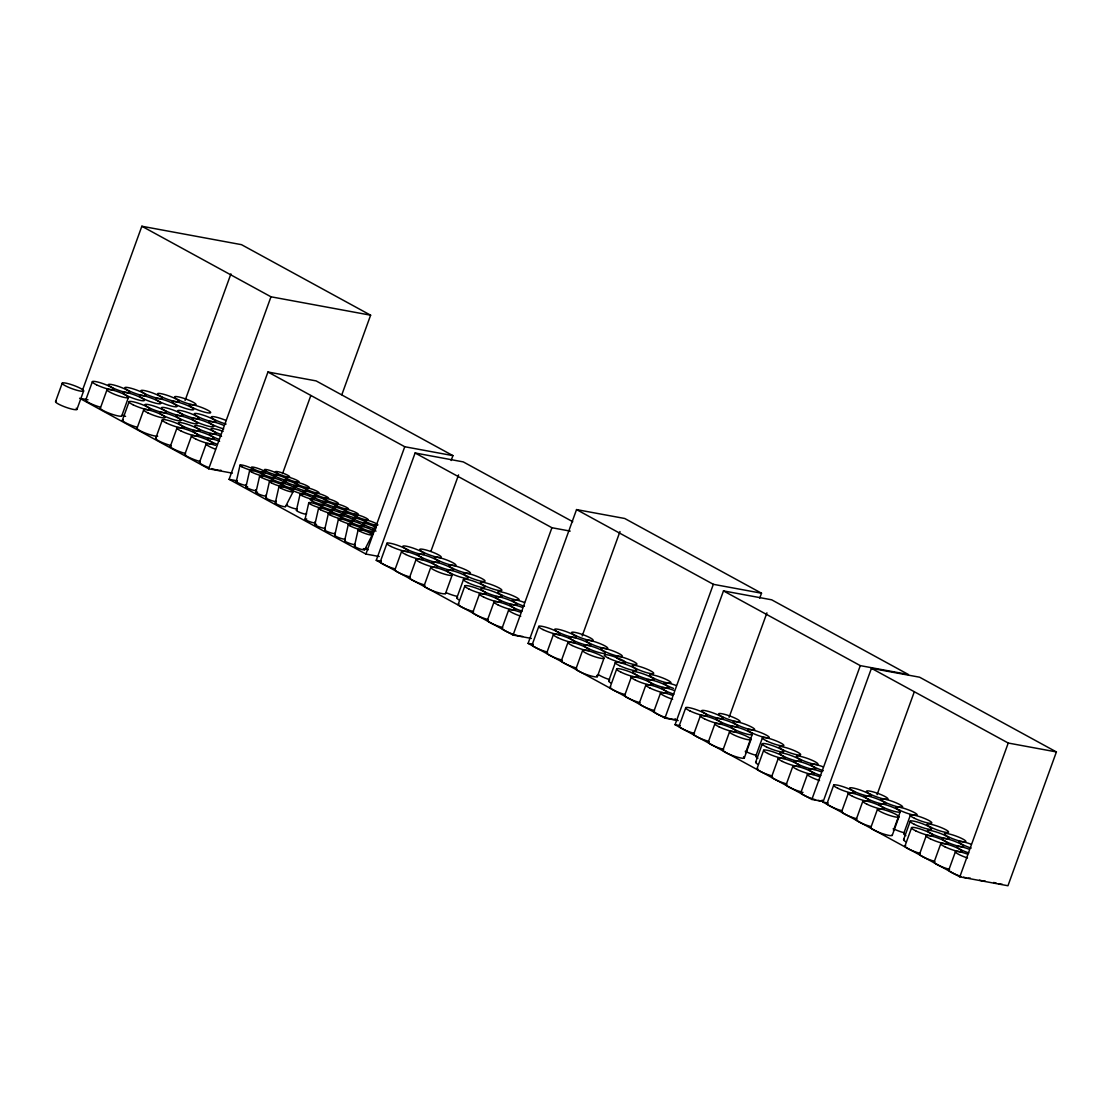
<?xml version="1.0" encoding="UTF-8"?>
<svg xmlns="http://www.w3.org/2000/svg" width="1112" height="1112" viewBox="0 0 1112 1112"><rect width="100%" height="100%" fill="white"/><g stroke="black" fill="none" stroke-linecap="round" stroke-linejoin="round"><path stroke-width="1.5" d="M236.314 481.51L240.011 465.191M245.974 486.778L249.658 470.459M255.968 492.241L259.666 475.922M265.796 497.606L269.479 481.301M275.289 502.902L278.973 486.597M296.417 510.338L300.115 494.02M305.091 519.082L308.788 502.763M314.904 524.433L318.602 508.128M324.676 529.771L328.374 513.466M334.768 535.289L338.465 518.97M344.637 540.668L348.32 524.364M354.464 546.048L358.161 529.729M55.6 401.474L62.272 383.07M82.524 390.131L141.849 226.25L241.499 244.668L370.616 315.196L341.843 394.704M76.909 409.466L83.581 391.077A11.412 1.821 19.9 0 0 68.833 383.848A11.412 1.821 19.9 0 0 66.359 386.295A11.412 1.821 19.9 0 0 83.581 391.077M85.763 399.986L92.421 381.583M107.072 389.589L100.414 407.993A11.412 1.821 19.9 0 0 111.033 413.914A11.412 1.821 19.9 0 0 121.722 415.485M121.722 415.999L128.38 397.596A11.412 1.821 19.9 0 0 113.632 390.368A11.412 1.821 19.9 0 0 111.158 392.814A11.412 1.821 19.9 0 0 128.38 397.596M122.459 420.03L129.131 401.64M143.782 409.647L137.124 428.037A11.412 1.821 19.9 0 0 144.963 432.929A11.412 1.821 19.9 0 0 157.695 436.279M155.736 438.211L162.394 419.808M185.106 400.431L230.921 273.872M170.386 446.218L177.044 427.814M184.926 454.155L191.584 435.765M199.576 462.161L206.234 443.757M79.591 398.249L208.708 468.791L270.98 296.793L370.616 315.196M379.192 556.514L365.904 554.054L229.1 479.328L267.95 372.006L316.114 380.902L452.918 455.628L451.152 460.507M282.559 473.587L310.818 395.538M365.904 554.054L404.754 446.732L452.918 455.628M531.341 638.427L513.077 635.049L376.259 560.323L415.11 452.987L463.273 461.897L572.722 521.681M380.332 561.657L386.99 543.268M401.64 551.274L394.982 569.664A11.412 1.821 19.9 0 0 409.73 576.892M409.522 577.601L416.18 559.211M430.9 551.33L458.561 474.893M424.172 585.607L430.83 567.217M445.481 593.613L452.139 575.224A11.412 1.821 19.9 0 0 437.405 567.982A11.412 1.821 19.9 0 0 434.931 570.442A11.412 1.821 19.9 0 0 452.139 575.224M456.893 597.728L463.565 579.324M458.241 604.219L464.899 585.815M472.892 612.225L479.55 593.822M487.431 620.162L494.089 601.773M502.082 628.169L508.74 609.779M513.077 635.049L551.927 527.727L570.192 531.105M678.195 720.576L664.92 718.116L528.103 643.389L576.544 509.588L624.708 518.484L761.511 593.21L759.732 598.103M532.175 644.724L538.833 626.334M546.826 652.73L553.484 634.34M561.365 660.681L568.023 642.277M582.174 635.967L619.982 531.536M576.016 668.687L582.674 650.284M597.325 676.694L603.983 658.29A11.412 1.821 19.9 0 0 589.235 651.062A11.412 1.821 19.9 0 0 586.761 653.508A11.412 1.821 19.9 0 0 603.983 658.29M608.737 680.794L615.395 662.404M610.085 687.285L616.743 668.896M624.735 695.292L631.394 676.902M639.275 703.243L645.933 684.839M653.925 711.235L660.584 692.845M664.92 718.116L713.348 584.314L761.511 593.21M823.478 801.585L811.857 799.445L675.053 724.704L723.481 590.903L771.645 599.799L908.462 674.539L860.299 665.629L723.481 590.903M679.126 726.053L685.784 707.649M693.777 734.059L700.435 715.655M708.316 741.996L714.974 723.592M729.124 717.282L766.919 612.851M722.967 750.002L729.625 731.599M745.554 752.949L752.212 734.546A11.412 1.821 19.9 0 0 737.464 727.317A11.412 1.821 19.9 0 0 734.99 729.764A11.412 1.821 19.9 0 0 752.212 734.546M744.275 758.009L750.934 739.605A11.412 1.821 19.9 0 0 736.186 732.377A11.412 1.821 19.9 0 0 733.712 734.837A11.412 1.821 19.9 0 0 750.934 739.605M755.812 756.077L762.471 737.673M755.687 762.123L762.346 743.719M757.022 768.614L763.68 750.211M771.686 776.607L778.344 758.217M786.212 784.558L792.884 766.154M800.876 792.564L807.534 774.16M811.857 799.445L860.299 665.629M822.991 802.113L871.433 668.312L919.596 677.208L1056.4 751.934L1007.958 885.75L959.809 876.84L822.991 802.113L827.981 803.031M827.064 803.462L833.722 785.058M841.714 811.454L848.373 793.064M856.254 819.405L862.912 801.001M877.062 794.691L914.272 691.886M877.563 809.008L870.904 827.411A11.412 1.821 19.9 0 0 881.538 833.333A11.412 1.821 19.9 0 0 892.227 834.903M900.15 811.955A11.412 1.821 19.9 0 1 882.942 807.173A11.412 1.821 19.9 0 1 885.416 804.727A11.412 1.821 19.9 0 1 900.15 811.955L893.492 830.358A11.412 1.821 19.9 0 0 893.506 829.844M892.213 835.418L898.871 817.014A11.412 1.821 19.9 0 0 884.137 809.786A11.412 1.821 19.9 0 0 881.663 812.233A11.412 1.821 19.9 0 0 898.871 817.014M903.764 833.472L910.422 815.082M903.625 839.518L910.283 821.129M904.973 846.01L911.631 827.62M919.624 854.016L926.282 835.626M934.163 861.967L940.822 843.563M948.814 869.959L955.472 851.57M959.809 876.84L1008.236 743.038L1056.4 751.934M285.52 506.572L293.137 491.671M364.708 549.717L372.312 534.803M81.287 398.569L88.043 399.806M208.708 468.791L232.352 473.156M229.1 479.328L237.398 480.857M376.259 560.323L381.249 561.24M528.103 643.389L533.093 644.307M675.053 724.704L680.03 725.622M141.849 226.25L270.98 296.793M871.433 668.312L1008.236 743.038M576.544 509.588L713.348 584.314M267.95 372.006L404.754 446.732M415.11 452.987L551.927 527.727M609.668 679.682A11.412 1.821 19.9 0 1 598.353 674.511M786.42 783.849A11.412 1.821 19.9 0 1 774.716 779.303A11.412 1.821 19.9 0 1 772.409 776.384M822.185 800.056A11.412 1.821 19.9 0 1 818.043 800.39M815.61 799.792A11.412 1.821 19.9 0 1 802.975 794.732A11.412 1.821 19.9 0 1 803.017 792.383M819.558 780.568A11.412 1.821 19.9 0 1 807.437 774.383A11.412 1.821 19.9 0 1 819.613 776.746M820.837 775.509A11.412 1.821 19.9 0 1 808.716 769.323A11.412 1.821 19.9 0 1 820.892 771.686M771.77 775.842A11.412 1.821 19.9 0 1 760.066 771.297A11.412 1.821 19.9 0 1 757.758 768.378M800.96 791.786A11.412 1.821 19.9 0 1 789.256 787.24A11.412 1.821 19.9 0 1 786.948 784.321M693.86 733.281A11.412 1.821 19.9 0 1 682.156 728.735A11.412 1.821 19.9 0 1 679.849 725.816M743.553 756.758A11.412 1.821 19.9 0 1 733.586 755.938A11.412 1.821 19.9 0 1 723.69 749.766M723.05 749.224A11.412 1.821 19.9 0 1 711.346 744.692A11.412 1.821 19.9 0 1 709.039 741.76M708.511 741.287A11.412 1.821 19.9 0 1 696.807 736.742A11.412 1.821 19.9 0 1 694.5 733.823M823.227 770.699A11.412 1.821 19.9 0 1 811.093 764.5A11.412 1.821 19.9 0 1 823.283 766.877M757.8 764.291A11.412 1.821 19.9 0 1 756.424 761.887M757.925 758.245A11.412 1.821 19.9 0 1 756.549 755.84M755.91 755.298A11.412 1.821 19.9 0 1 745.248 751.295M934.372 861.258A11.412 1.821 19.9 0 1 922.654 856.713A11.412 1.821 19.9 0 1 920.361 853.794M970.123 877.966A11.412 1.821 19.9 0 1 967.982 878.146M965.994 877.799A11.412 1.821 19.9 0 1 963.562 877.201M960.851 876.381A11.412 1.821 19.9 0 1 949.551 869.737M967.509 857.977A11.412 1.821 19.9 0 1 955.375 851.792A11.412 1.821 19.9 0 1 967.551 854.155M968.788 852.918A11.412 1.821 19.9 0 1 956.654 846.732A11.412 1.821 19.9 0 1 968.83 849.095M919.707 853.251A11.412 1.821 19.9 0 1 908.004 848.706A11.412 1.821 19.9 0 1 905.71 845.787M948.897 869.195A11.412 1.821 19.9 0 1 937.194 864.649A11.412 1.821 19.9 0 1 934.9 861.731M985.315 881.149A11.412 1.821 19.9 0 1 979.491 880.148M841.812 810.69A11.412 1.821 19.9 0 1 830.094 806.144A11.412 1.821 19.9 0 1 827.801 803.225M871.002 826.633A11.412 1.821 19.9 0 1 859.284 822.088A11.412 1.821 19.9 0 1 856.991 819.169M856.462 818.696A11.412 1.821 19.9 0 1 844.745 814.151A11.412 1.821 19.9 0 1 842.451 811.232M1002.246 884.276A11.412 1.821 19.9 0 1 998.84 883.873M996.408 883.262A11.412 1.821 19.9 0 1 993.697 882.442M971.165 848.095A11.412 1.821 19.9 0 1 959.044 841.909A11.412 1.821 19.9 0 1 971.221 844.272M905.738 841.701A11.412 1.821 19.9 0 1 904.362 839.296M905.877 835.654A11.412 1.821 19.9 0 1 904.501 833.249M903.847 832.707A11.412 1.821 19.9 0 1 893.2 828.704M639.483 702.52A11.412 1.821 19.9 0 1 627.766 697.988A11.412 1.821 19.9 0 1 625.472 695.069M675.234 718.741A11.412 1.821 19.9 0 1 663.155 716.656A11.412 1.821 19.9 0 1 654.662 711.013M672.621 699.253A11.412 1.821 19.9 0 1 660.486 693.068A11.412 1.821 19.9 0 1 672.663 695.431M673.9 694.194A11.412 1.821 19.9 0 1 661.765 687.994A11.412 1.821 19.9 0 1 673.942 690.371M624.819 694.527A11.412 1.821 19.9 0 1 613.115 689.982A11.412 1.821 19.9 0 1 610.808 687.063M654.009 710.471A11.412 1.821 19.9 0 1 642.305 705.925A11.412 1.821 19.9 0 1 640.012 703.006M546.923 651.966A11.412 1.821 19.9 0 1 535.206 647.42A11.412 1.821 19.9 0 1 532.912 644.501M596.616 675.443A11.412 1.821 19.9 0 1 586.649 674.609A11.412 1.821 19.9 0 1 576.753 668.451M576.113 667.909A11.412 1.821 19.9 0 1 564.396 663.364A11.412 1.821 19.9 0 1 562.102 660.445M561.574 659.972A11.412 1.821 19.9 0 1 549.856 655.427A11.412 1.821 19.9 0 1 547.563 652.508M673.469 688.384A11.412 1.821 19.9 0 1 664.253 682.963A11.412 1.821 19.9 0 1 676.332 685.548M610.849 682.976A11.412 1.821 19.9 0 1 609.473 680.572M459.006 599.896A11.412 1.821 19.9 0 1 457.63 597.491M472.989 611.447A11.412 1.821 19.9 0 1 461.272 606.916A11.412 1.821 19.9 0 1 458.978 603.983M522.654 636.411A11.412 1.821 19.9 0 1 508.601 632.506A11.412 1.821 19.9 0 1 502.819 627.946M520.777 616.187A11.412 1.821 19.9 0 1 508.643 609.988A11.412 1.821 19.9 0 1 520.819 612.365M522.056 611.113A11.412 1.821 19.9 0 1 509.921 604.928A11.412 1.821 19.9 0 1 522.098 607.291M502.179 627.404A11.412 1.821 19.9 0 1 490.462 622.859A11.412 1.821 19.9 0 1 488.168 619.94M487.64 619.453A11.412 1.821 19.9 0 1 475.922 614.922A11.412 1.821 19.9 0 1 473.629 611.989M524.433 606.304A11.412 1.821 19.9 0 1 512.312 600.119A11.412 1.821 19.9 0 1 524.489 602.482M395.08 568.899A11.412 1.821 19.9 0 1 383.362 564.354A11.412 1.821 19.9 0 1 381.068 561.435M457.282 596.393A11.412 1.821 19.9 0 1 446.621 592.891M424.27 584.842A11.412 1.821 19.9 0 1 412.552 580.297A11.412 1.821 19.9 0 1 410.258 577.378M445.495 593.113A11.412 1.821 19.9 0 1 433.402 591.028A11.412 1.821 19.9 0 1 424.909 585.385M199.673 461.383A11.412 1.821 19.9 0 1 187.956 456.851A11.412 1.821 19.9 0 1 185.662 453.932M220.885 470.167A11.412 1.821 19.9 0 1 211.614 468.569M208.806 467.582A11.412 1.821 19.9 0 1 200.313 461.925M215.464 449.178A11.412 1.821 19.9 0 1 206.151 443.98A11.412 1.821 19.9 0 1 215.519 445.356M216.743 444.119A11.412 1.821 19.9 0 1 207.513 438.698A11.412 1.821 19.9 0 1 219.606 441.283M170.483 445.439A11.412 1.821 19.9 0 1 158.766 440.908A11.412 1.821 19.9 0 1 156.472 437.975M218.689 439.226A11.412 1.821 19.9 0 1 209.473 433.805A11.412 1.821 19.9 0 1 221.552 436.39M220.232 434.208A11.412 1.821 19.9 0 1 211.016 428.787A11.412 1.821 19.9 0 1 223.095 431.373M185.134 453.446A11.412 1.821 19.9 0 1 173.43 448.9A11.412 1.821 19.9 0 1 171.123 445.981M226.111 424.061A11.412 1.821 19.9 0 1 211.266 417.056A11.412 1.821 19.9 0 1 226.153 420.503M137.207 427.272A11.412 1.821 19.9 0 1 125.503 422.727A11.412 1.821 19.9 0 1 123.196 419.808M223.734 428.926A11.412 1.821 19.9 0 1 208.889 421.907A11.412 1.821 19.9 0 1 223.776 425.354M125.573 416.347A11.412 1.821 19.9 0 1 122.862 415.262M100.497 407.214A11.412 1.821 19.9 0 1 88.793 402.669A11.412 1.821 19.9 0 1 86.486 399.75M76.2 408.229A11.412 1.821 19.9 0 1 66.233 407.395A11.412 1.821 19.9 0 1 56.337 401.237M344.887 538.667A5.435 0.876 19.9 0 1 344.22 539.139L343.372 539.028A5.435 0.876 19.9 0 1 337.158 536.943A5.435 0.876 19.9 0 1 335.004 535.122M334.795 533.162A5.435 0.876 19.9 0 1 334.128 533.621L333.28 533.51A5.435 0.876 19.9 0 1 326.525 531.175A5.435 0.876 19.9 0 1 325.469 529.59M363.346 548.577A5.435 0.876 19.9 0 1 363.916 549.898L363.068 549.787A5.435 0.876 19.9 0 1 356.313 547.438A5.435 0.876 19.9 0 1 355.256 545.867M354.867 544.338A5.435 0.876 19.9 0 1 354.089 544.519L353.227 544.407A5.435 0.876 19.9 0 1 346.485 542.072A5.435 0.876 19.9 0 1 345.415 540.488M265.615 495.243A5.435 0.876 19.9 0 1 265.42 496.091L264.573 495.98A5.435 0.876 19.9 0 1 257.331 493.38A5.435 0.876 19.9 0 1 257.609 492.171M275.901 500.998A5.435 0.876 19.9 0 1 275.248 501.456L274.386 501.345A5.435 0.876 19.9 0 1 267.644 498.996A5.435 0.876 19.9 0 1 266.574 497.425M325.024 527.825A5.435 0.876 19.9 0 1 324.356 528.283L323.509 528.172A5.435 0.876 19.9 0 1 317.295 526.087A5.435 0.876 19.9 0 1 315.141 524.28M315.697 524.252A5.435 0.876 19.9 0 1 316.545 524.364M255.621 489.78A5.435 0.876 19.9 0 1 255.426 490.628L254.565 490.517A5.435 0.876 19.9 0 1 247.337 487.918A5.435 0.876 19.9 0 1 247.615 486.708M315.335 522.751A5.435 0.876 19.9 0 1 314.543 522.932L313.695 522.807A5.435 0.876 19.9 0 1 306.453 520.221A5.435 0.876 19.9 0 1 306.731 519.012M314.738 522.07A5.435 0.876 19.9 0 1 315.21 522.459M246.336 485.332A5.435 0.876 19.9 0 1 245.766 485.36L244.918 485.235A5.435 0.876 19.9 0 1 238.163 482.9A5.435 0.876 19.9 0 1 237.106 481.329M245.974 484.498A5.435 0.876 19.9 0 1 246.433 484.888M285.395 506.294A5.435 0.876 19.9 0 1 284.741 506.752L283.88 506.641A5.435 0.876 19.9 0 1 277.124 504.306A5.435 0.876 19.9 0 1 276.068 502.721M306.439 514.161A5.435 0.876 19.9 0 1 305.87 514.189L305.022 514.064A5.435 0.876 19.9 0 1 298.266 511.728A5.435 0.876 19.9 0 1 297.21 510.158M306.078 513.327A5.435 0.876 19.9 0 1 306.537 513.716M368.197 549.801A5.435 0.876 19.9 0 1 366.599 547.966M372.798 534.121A7.52 1.195 19.9 0 1 373.284 532.078M296.862 508.67A5.435 0.876 19.9 0 1 296.084 508.851L295.222 508.74A5.435 0.876 19.9 0 1 288.467 506.391A5.435 0.876 19.9 0 1 287.41 504.82M375.898 528.798A7.52 1.195 19.9 0 1 365.153 525.281A7.52 1.195 19.9 0 1 365.556 523.474A7.52 1.195 19.9 0 1 376.162 527.616M375.981 531.147A7.52 1.195 19.9 0 1 374.952 528.77M375.759 527.088A7.52 1.195 19.9 0 1 376.148 525.434M377.635 525.295A7.52 1.195 19.9 0 1 366.599 522.056A7.52 1.195 19.9 0 1 367.029 520.124A7.52 1.195 19.9 0 1 377.774 524.683M608.389 658.095A11.412 1.821 19.9 0 0 625.597 662.877A11.412 1.821 19.9 0 0 610.863 655.649A11.412 1.821 19.9 0 0 608.389 658.095M782.431 761.442A11.412 1.821 19.9 0 0 799.653 766.224A11.412 1.821 19.9 0 0 784.905 758.996A11.412 1.821 19.9 0 0 782.431 761.442M767.78 753.436A11.412 1.821 19.9 0 0 784.989 758.217A11.412 1.821 19.9 0 0 770.255 750.989A11.412 1.821 19.9 0 0 767.78 753.436M798.36 764.389A11.412 1.821 19.9 0 0 815.582 769.17A11.412 1.821 19.9 0 0 800.835 761.928A11.412 1.821 19.9 0 0 798.36 764.389M796.97 769.393A11.412 1.821 19.9 0 0 814.179 774.16A11.412 1.821 19.9 0 0 799.445 766.932A11.412 1.821 19.9 0 0 796.97 769.393M783.71 756.382A11.412 1.821 19.9 0 0 800.932 761.164A11.412 1.821 19.9 0 0 786.184 753.922A11.412 1.821 19.9 0 0 783.71 756.382M800.626 759.51A11.412 1.821 19.9 0 0 817.848 764.291A11.412 1.821 19.9 0 0 803.1 757.05A11.412 1.821 19.9 0 0 800.626 759.51M689.871 710.888A11.412 1.821 19.9 0 0 707.093 715.655A11.412 1.821 19.9 0 0 692.345 708.427A11.412 1.821 19.9 0 0 689.871 710.888M705.8 713.821A11.412 1.821 19.9 0 0 723.022 718.602A11.412 1.821 19.9 0 0 708.274 711.374A11.412 1.821 19.9 0 0 705.8 713.821M719.061 726.831A11.412 1.821 19.9 0 0 736.283 731.599A11.412 1.821 19.9 0 0 721.535 724.371A11.412 1.821 19.9 0 0 719.061 726.831M704.521 718.88A11.412 1.821 19.9 0 0 721.744 723.662A11.412 1.821 19.9 0 0 706.996 716.434A11.412 1.821 19.9 0 0 704.521 718.88M720.451 721.827A11.412 1.821 19.9 0 0 737.673 726.609A11.412 1.821 19.9 0 0 722.925 719.367A11.412 1.821 19.9 0 0 720.451 721.827M783.362 750.072A11.412 1.821 19.9 0 0 800.571 754.853A11.412 1.821 19.9 0 0 785.837 747.611A11.412 1.821 19.9 0 0 783.362 750.072M766.432 746.944A11.412 1.821 19.9 0 0 783.654 751.726A11.412 1.821 19.9 0 0 768.906 744.498A11.412 1.821 19.9 0 0 766.432 746.944M722.717 716.948A11.412 1.821 19.9 0 0 739.939 721.73A11.412 1.821 19.9 0 0 725.205 714.502A11.412 1.821 19.9 0 0 722.717 716.948M766.571 740.898A11.412 1.821 19.9 0 0 783.779 745.679A11.412 1.821 19.9 0 0 769.045 738.451A11.412 1.821 19.9 0 0 766.571 740.898M751.921 732.891A11.412 1.821 19.9 0 0 769.129 737.673A11.412 1.821 19.9 0 0 754.395 730.445A11.412 1.821 19.9 0 0 751.921 732.891M737.381 724.954A11.412 1.821 19.9 0 0 754.589 729.736A11.412 1.821 19.9 0 0 739.855 722.494A11.412 1.821 19.9 0 0 737.381 724.954M930.369 838.851A11.412 1.821 19.9 0 0 947.591 843.633A11.412 1.821 19.9 0 0 932.843 836.391A11.412 1.821 19.9 0 0 930.369 838.851M915.718 830.845A11.412 1.821 19.9 0 0 932.94 835.626A11.412 1.821 19.9 0 0 918.192 828.384A11.412 1.821 19.9 0 0 915.718 830.845M946.312 841.798A11.412 1.821 19.9 0 0 963.52 846.566A11.412 1.821 19.9 0 0 948.786 839.338A11.412 1.821 19.9 0 0 946.312 841.798M944.908 846.788A11.412 1.821 19.9 0 0 962.13 851.57A11.412 1.821 19.9 0 0 947.382 844.342A11.412 1.821 19.9 0 0 944.908 846.788M931.647 833.791A11.412 1.821 19.9 0 0 948.87 838.573A11.412 1.821 19.9 0 0 934.122 831.331A11.412 1.821 19.9 0 0 931.647 833.791M948.578 836.919A11.412 1.821 19.9 0 0 965.786 841.687A11.412 1.821 19.9 0 0 951.052 834.459A11.412 1.821 19.9 0 0 948.578 836.919M837.809 788.283A11.412 1.821 19.9 0 0 855.031 793.064A11.412 1.821 19.9 0 0 840.283 785.837A11.412 1.821 19.9 0 0 837.809 788.283M853.752 791.23A11.412 1.821 19.9 0 0 870.96 796.011A11.412 1.821 19.9 0 0 856.226 788.769A11.412 1.821 19.9 0 0 853.752 791.23M866.999 804.24A11.412 1.821 19.9 0 0 884.221 809.008A11.412 1.821 19.9 0 0 869.473 801.78A11.412 1.821 19.9 0 0 866.999 804.24M852.459 796.289A11.412 1.821 19.9 0 0 869.681 801.071A11.412 1.821 19.9 0 0 854.947 793.843A11.412 1.821 19.9 0 0 852.459 796.289M868.402 799.236A11.412 1.821 19.9 0 0 885.611 804.018A11.412 1.821 19.9 0 0 870.877 796.776A11.412 1.821 19.9 0 0 868.402 799.236M931.3 827.481A11.412 1.821 19.9 0 0 948.522 832.262A11.412 1.821 19.9 0 0 933.774 825.021A11.412 1.821 19.9 0 0 931.3 827.481M914.384 824.353A11.412 1.821 19.9 0 0 931.592 829.135A11.412 1.821 19.9 0 0 916.858 821.893A11.412 1.821 19.9 0 0 914.384 824.353M870.668 794.357A11.412 1.821 19.9 0 0 887.89 799.139A11.412 1.821 19.9 0 0 873.142 791.897A11.412 1.821 19.9 0 0 870.668 794.357M914.509 818.307A11.412 1.821 19.9 0 0 931.731 823.088A11.412 1.821 19.9 0 0 916.983 815.847A11.412 1.821 19.9 0 0 914.509 818.307M899.858 810.301A11.412 1.821 19.9 0 0 917.08 815.082A11.412 1.821 19.9 0 0 902.332 807.854A11.412 1.821 19.9 0 0 899.858 810.301M885.319 802.364A11.412 1.821 19.9 0 0 902.541 807.145A11.412 1.821 19.9 0 0 887.793 799.903A11.412 1.821 19.9 0 0 885.319 802.364M635.48 680.127A11.412 1.821 19.9 0 0 652.702 684.909A11.412 1.821 19.9 0 0 637.954 677.667A11.412 1.821 19.9 0 0 635.48 680.127M620.83 672.121A11.412 1.821 19.9 0 0 638.052 676.902A11.412 1.821 19.9 0 0 623.304 669.66A11.412 1.821 19.9 0 0 620.83 672.121M651.41 683.074A11.412 1.821 19.9 0 0 668.632 687.841A11.412 1.821 19.9 0 0 653.884 680.613A11.412 1.821 19.9 0 0 651.41 683.074M650.02 688.064A11.412 1.821 19.9 0 0 667.242 692.845A11.412 1.821 19.9 0 0 652.494 685.617A11.412 1.821 19.9 0 0 650.02 688.064M636.759 675.067A11.412 1.821 19.9 0 0 653.981 679.835A11.412 1.821 19.9 0 0 639.233 672.607A11.412 1.821 19.9 0 0 636.759 675.067M653.689 678.195A11.412 1.821 19.9 0 0 670.897 682.963A11.412 1.821 19.9 0 0 656.163 675.735A11.412 1.821 19.9 0 0 653.689 678.195M542.92 629.559A11.412 1.821 19.9 0 0 560.142 634.34A11.412 1.821 19.9 0 0 545.394 627.112A11.412 1.821 19.9 0 0 542.92 629.559M588.039 648.449A11.412 1.821 19.9 0 0 605.262 653.23A11.412 1.821 19.9 0 0 590.528 646.002A11.412 1.821 19.9 0 0 588.039 648.449M558.849 632.506A11.412 1.821 19.9 0 0 576.072 637.287A11.412 1.821 19.9 0 0 561.324 630.045A11.412 1.821 19.9 0 0 558.849 632.506M572.11 645.502A11.412 1.821 19.9 0 0 589.332 650.284A11.412 1.821 19.9 0 0 574.584 643.056A11.412 1.821 19.9 0 0 572.11 645.502M557.571 637.565A11.412 1.821 19.9 0 0 574.793 642.347A11.412 1.821 19.9 0 0 560.045 635.105A11.412 1.821 19.9 0 0 557.571 637.565M573.514 640.512A11.412 1.821 19.9 0 0 590.722 645.28A11.412 1.821 19.9 0 0 575.988 638.052A11.412 1.821 19.9 0 0 573.514 640.512M636.411 668.757A11.412 1.821 19.9 0 0 653.634 673.524A11.412 1.821 19.9 0 0 638.886 666.297A11.412 1.821 19.9 0 0 636.411 668.757M619.495 665.629A11.412 1.821 19.9 0 0 636.703 670.411A11.412 1.821 19.9 0 0 621.969 663.169A11.412 1.821 19.9 0 0 619.495 665.629M575.78 635.633A11.412 1.821 19.9 0 0 593.002 640.415A11.412 1.821 19.9 0 0 578.254 633.173A11.412 1.821 19.9 0 0 575.78 635.633M619.62 659.583A11.412 1.821 19.9 0 0 636.842 664.364A11.412 1.821 19.9 0 0 622.094 657.122A11.412 1.821 19.9 0 0 619.62 659.583M604.97 651.576A11.412 1.821 19.9 0 0 622.192 656.358A11.412 1.821 19.9 0 0 607.444 649.116A11.412 1.821 19.9 0 0 604.97 651.576M590.43 643.639A11.412 1.821 19.9 0 0 607.652 648.407A11.412 1.821 19.9 0 0 592.904 641.179A11.412 1.821 19.9 0 0 590.43 643.639M467.652 582.563A11.412 1.821 19.9 0 0 484.86 587.331A11.412 1.821 19.9 0 0 470.126 580.103A11.412 1.821 19.9 0 0 467.652 582.563M484.568 585.69A11.412 1.821 19.9 0 0 501.79 590.458A11.412 1.821 19.9 0 0 487.042 583.23A11.412 1.821 19.9 0 0 484.568 585.69M468.986 589.054A11.412 1.821 19.9 0 0 486.208 593.822A11.412 1.821 19.9 0 0 471.46 586.594A11.412 1.821 19.9 0 0 468.986 589.054M484.915 592.001A11.412 1.821 19.9 0 0 502.137 596.769A11.412 1.821 19.9 0 0 487.39 589.541A11.412 1.821 19.9 0 0 484.915 592.001M498.176 604.997A11.412 1.821 19.9 0 0 515.398 609.779A11.412 1.821 19.9 0 0 500.65 602.537A11.412 1.821 19.9 0 0 498.176 604.997M483.637 597.061A11.412 1.821 19.9 0 0 500.859 601.828A11.412 1.821 19.9 0 0 486.111 594.6A11.412 1.821 19.9 0 0 483.637 597.061M499.58 599.993A11.412 1.821 19.9 0 0 516.788 604.775A11.412 1.821 19.9 0 0 502.054 597.547A11.412 1.821 19.9 0 0 499.58 599.993M501.846 595.115A11.412 1.821 19.9 0 0 519.068 599.896A11.412 1.821 19.9 0 0 504.32 592.668A11.412 1.821 19.9 0 0 501.846 595.115M423.936 552.567A11.412 1.821 19.9 0 0 441.158 557.334A11.412 1.821 19.9 0 0 426.41 550.106A11.412 1.821 19.9 0 0 423.936 552.567M467.777 576.516A11.412 1.821 19.9 0 0 484.999 581.284A11.412 1.821 19.9 0 0 470.251 574.056A11.412 1.821 19.9 0 0 467.777 576.516M453.126 568.51A11.412 1.821 19.9 0 0 470.348 573.278A11.412 1.821 19.9 0 0 455.6 566.05A11.412 1.821 19.9 0 0 453.126 568.51M438.587 560.573A11.412 1.821 19.9 0 0 455.809 565.341A11.412 1.821 19.9 0 0 441.061 558.113A11.412 1.821 19.9 0 0 438.587 560.573M391.077 546.492A11.412 1.821 19.9 0 0 408.299 551.274A11.412 1.821 19.9 0 0 393.551 544.032A11.412 1.821 19.9 0 0 391.077 546.492M405.741 554.499A11.412 1.821 19.9 0 0 422.949 559.266A11.412 1.821 19.9 0 0 408.215 552.038A11.412 1.821 19.9 0 0 405.741 554.499M407.02 549.439A11.412 1.821 19.9 0 0 424.228 554.207A11.412 1.821 19.9 0 0 409.494 546.979A11.412 1.821 19.9 0 0 407.02 549.439M421.67 557.446A11.412 1.821 19.9 0 0 438.879 562.213A11.412 1.821 19.9 0 0 424.145 554.985A11.412 1.821 19.9 0 0 421.67 557.446M450.86 573.389A11.412 1.821 19.9 0 0 468.069 578.157A11.412 1.821 19.9 0 0 453.335 570.929A11.412 1.821 19.9 0 0 450.86 573.389M420.267 562.436A11.412 1.821 19.9 0 0 437.489 567.217A11.412 1.821 19.9 0 0 422.741 559.989A11.412 1.821 19.9 0 0 420.267 562.436M436.21 565.382A11.412 1.821 19.9 0 0 453.418 570.164A11.412 1.821 19.9 0 0 438.684 562.922A11.412 1.821 19.9 0 0 436.21 565.382M195.67 438.99A11.412 1.821 19.9 0 0 212.892 443.757A11.412 1.821 19.9 0 0 198.144 436.529A11.412 1.821 19.9 0 0 195.67 438.99M198.909 429.037A11.412 1.821 19.9 0 0 216.117 433.805A11.412 1.821 19.9 0 0 201.383 426.577A11.412 1.821 19.9 0 0 198.909 429.037M197.074 433.986A11.412 1.821 19.9 0 0 214.282 438.767A11.412 1.821 19.9 0 0 199.548 431.539A11.412 1.821 19.9 0 0 197.074 433.986M182.424 425.979A11.412 1.821 19.9 0 0 199.632 430.761A11.412 1.821 19.9 0 0 184.898 423.533A11.412 1.821 19.9 0 0 182.424 425.979M166.48 423.046A11.412 1.821 19.9 0 0 183.702 427.814A11.412 1.821 19.9 0 0 168.954 420.586A11.412 1.821 19.9 0 0 166.48 423.046M181.145 431.053A11.412 1.821 19.9 0 0 198.353 435.821A11.412 1.821 19.9 0 0 183.619 428.593A11.412 1.821 19.9 0 0 181.145 431.053M165.632 410.856A11.412 1.821 19.9 0 0 182.855 415.638A11.412 1.821 19.9 0 0 168.107 408.396A11.412 1.821 19.9 0 0 165.632 410.856M198.422 416.917A11.412 1.821 19.9 0 0 215.645 421.684A11.412 1.821 19.9 0 0 200.897 414.456A11.412 1.821 19.9 0 0 198.422 416.917M149.147 407.812A11.412 1.821 19.9 0 0 166.369 412.58A11.412 1.821 19.9 0 0 151.621 405.352A11.412 1.821 19.9 0 0 149.147 407.812M133.218 404.865A11.412 1.821 19.9 0 0 150.426 409.647A11.412 1.821 19.9 0 0 135.692 402.405A11.412 1.821 19.9 0 0 133.218 404.865M180.283 418.863A11.412 1.821 19.9 0 0 197.505 423.63A11.412 1.821 19.9 0 0 182.757 416.402A11.412 1.821 19.9 0 0 180.283 418.863M163.798 415.818A11.412 1.821 19.9 0 0 181.02 420.586A11.412 1.821 19.9 0 0 166.272 413.358A11.412 1.821 19.9 0 0 163.798 415.818M196.49 421.851A11.412 1.821 19.9 0 0 213.699 426.633A11.412 1.821 19.9 0 0 198.965 419.391A11.412 1.821 19.9 0 0 196.49 421.851M147.868 412.872A11.412 1.821 19.9 0 0 165.09 417.653A11.412 1.821 19.9 0 0 150.342 410.411A11.412 1.821 19.9 0 0 147.868 412.872M181.826 413.845A11.412 1.821 19.9 0 0 199.048 418.626A11.412 1.821 19.9 0 0 184.3 411.398A11.412 1.821 19.9 0 0 181.826 413.845M143.573 398.805A11.412 1.821 19.9 0 0 160.795 403.587A11.412 1.821 19.9 0 0 146.047 396.358A11.412 1.821 19.9 0 0 143.573 398.805M176.377 404.865A11.412 1.821 19.9 0 0 193.585 409.647A11.412 1.821 19.9 0 0 178.851 402.405A11.412 1.821 19.9 0 0 176.377 404.865M193.405 408.007A11.412 1.821 19.9 0 0 210.613 412.788A11.412 1.821 19.9 0 0 195.879 405.56A11.412 1.821 19.9 0 0 193.405 408.007M127.088 395.761A11.412 1.821 19.9 0 0 144.31 400.542A11.412 1.821 19.9 0 0 129.562 393.3A11.412 1.821 19.9 0 0 127.088 395.761M159.78 401.807A11.412 1.821 19.9 0 0 176.989 406.575A11.412 1.821 19.9 0 0 162.255 399.347A11.412 1.821 19.9 0 0 159.78 401.807M96.508 384.808A11.412 1.821 19.9 0 0 113.73 389.589A11.412 1.821 19.9 0 0 98.982 382.361A11.412 1.821 19.9 0 0 96.508 384.808M112.437 387.754A11.412 1.821 19.9 0 0 129.659 392.536A11.412 1.821 19.9 0 0 114.911 385.308A11.412 1.821 19.9 0 0 112.437 387.754M128.922 390.798A11.412 1.821 19.9 0 0 146.145 395.58A11.412 1.821 19.9 0 0 131.397 388.352A11.412 1.821 19.9 0 0 128.922 390.798M145.13 393.801A11.412 1.821 19.9 0 0 162.338 398.569A11.412 1.821 19.9 0 0 147.604 391.341A11.412 1.821 19.9 0 0 145.13 393.801M161.713 396.859A11.412 1.821 19.9 0 0 178.935 401.64A11.412 1.821 19.9 0 0 164.201 394.412A11.412 1.821 19.9 0 0 161.713 396.859M178.74 400.014A11.412 1.821 19.9 0 0 195.962 404.782A11.412 1.821 19.9 0 0 181.214 397.554A11.412 1.821 19.9 0 0 178.74 400.014M340.355 520.555A7.52 1.195 19.9 0 0 352.309 524.266A7.52 1.195 19.9 0 0 343.969 519.707A7.52 1.195 19.9 0 0 340.355 520.555M330.25 515.037A7.52 1.195 19.9 0 0 342.218 518.748A7.52 1.195 19.9 0 0 333.878 514.203A7.52 1.195 19.9 0 0 330.25 515.037M360.038 531.314A7.52 1.195 19.9 0 0 372.006 535.025A7.52 1.195 19.9 0 0 363.652 530.466A7.52 1.195 19.9 0 0 360.038 531.314M350.21 525.948A7.52 1.195 19.9 0 0 362.164 529.659A7.52 1.195 19.9 0 0 353.825 525.1A7.52 1.195 19.9 0 0 350.21 525.948M261.542 477.507A7.52 1.195 19.9 0 0 273.51 481.218A7.52 1.195 19.9 0 0 265.156 476.659A7.52 1.195 19.9 0 0 261.542 477.507M271.37 482.872A7.52 1.195 19.9 0 0 283.338 486.583A7.52 1.195 19.9 0 0 274.984 482.038A7.52 1.195 19.9 0 0 271.37 482.872M320.492 509.699A7.52 1.195 19.9 0 0 332.446 513.41A7.52 1.195 19.9 0 0 324.106 508.865A7.52 1.195 19.9 0 0 320.492 509.699M251.548 472.044A7.52 1.195 19.9 0 0 263.502 475.755A7.52 1.195 19.9 0 0 255.162 471.196A7.52 1.195 19.9 0 0 251.548 472.044M310.679 504.348A7.52 1.195 19.9 0 0 322.633 508.059A7.52 1.195 19.9 0 0 314.293 503.5A7.52 1.195 19.9 0 0 310.679 504.348M241.902 466.776A7.52 1.195 19.9 0 0 253.856 470.487A7.52 1.195 19.9 0 0 245.516 465.928A7.52 1.195 19.9 0 0 241.902 466.776M280.863 488.182A7.52 1.195 19.9 0 0 292.817 491.893A7.52 1.195 19.9 0 0 284.477 487.334A7.52 1.195 19.9 0 0 280.863 488.182M312.152 501.053A7.52 1.195 19.9 0 0 324.12 504.765A7.52 1.195 19.9 0 0 315.766 500.205A7.52 1.195 19.9 0 0 312.152 501.053M351.698 522.654A7.52 1.195 19.9 0 0 363.652 526.365A7.52 1.195 19.9 0 0 355.312 521.806A7.52 1.195 19.9 0 0 351.698 522.654M341.592 517.136A7.52 1.195 19.9 0 0 353.56 520.847A7.52 1.195 19.9 0 0 345.206 516.288A7.52 1.195 19.9 0 0 341.592 517.136M302.005 495.604A7.52 1.195 19.9 0 0 313.959 499.316A7.52 1.195 19.9 0 0 305.619 494.757A7.52 1.195 19.9 0 0 302.005 495.604M361.553 528.033A7.52 1.195 19.9 0 0 373.507 531.745A7.52 1.195 19.9 0 0 365.167 527.199A7.52 1.195 19.9 0 0 361.553 528.033M272.885 479.606A7.52 1.195 19.9 0 0 284.853 483.317A7.52 1.195 19.9 0 0 276.499 478.758A7.52 1.195 19.9 0 0 272.885 479.606M282.712 484.971A7.52 1.195 19.9 0 0 294.666 488.682A7.52 1.195 19.9 0 0 286.326 484.123A7.52 1.195 19.9 0 0 282.712 484.971M331.821 511.798A7.52 1.195 19.9 0 0 343.789 515.509A7.52 1.195 19.9 0 0 335.449 510.95A7.52 1.195 19.9 0 0 331.821 511.798M262.891 474.143A7.52 1.195 19.9 0 0 274.845 477.854A7.52 1.195 19.9 0 0 266.505 473.295A7.52 1.195 19.9 0 0 262.891 474.143M322.007 506.433A7.52 1.195 19.9 0 0 333.975 510.144A7.52 1.195 19.9 0 0 325.635 505.599A7.52 1.195 19.9 0 0 322.007 506.433M253.244 468.861A7.52 1.195 19.9 0 0 265.198 472.586A7.52 1.195 19.9 0 0 256.858 468.027A7.52 1.195 19.9 0 0 253.244 468.861M292.206 490.267A7.52 1.195 19.9 0 0 304.16 493.978A7.52 1.195 19.9 0 0 295.82 489.433A7.52 1.195 19.9 0 0 292.206 490.267M325.177 503.458A7.52 1.195 19.9 0 0 337.131 507.169A7.52 1.195 19.9 0 0 328.791 502.61A7.52 1.195 19.9 0 0 325.177 503.458M354.617 519.54A7.52 1.195 19.9 0 0 366.571 523.252A7.52 1.195 19.9 0 0 358.231 518.706A7.52 1.195 19.9 0 0 354.617 519.54M315.016 498.009A7.52 1.195 19.9 0 0 326.984 501.72A7.52 1.195 19.9 0 0 318.63 497.161A7.52 1.195 19.9 0 0 315.016 498.009M285.909 482.01A7.52 1.195 19.9 0 0 297.863 485.722A7.52 1.195 19.9 0 0 289.523 481.162A7.52 1.195 19.9 0 0 285.909 482.01M344.845 514.203A7.52 1.195 19.9 0 0 356.799 517.914A7.52 1.195 19.9 0 0 348.459 513.369A7.52 1.195 19.9 0 0 344.845 514.203M295.736 487.376A7.52 1.195 19.9 0 0 307.69 491.087A7.52 1.195 19.9 0 0 299.35 486.528A7.52 1.195 19.9 0 0 295.736 487.376M305.23 492.672A7.52 1.195 19.9 0 0 317.184 496.383A7.52 1.195 19.9 0 0 308.844 491.838A7.52 1.195 19.9 0 0 305.23 492.672M275.915 476.548A7.52 1.195 19.9 0 0 287.869 480.259A7.52 1.195 19.9 0 0 279.529 475.7A7.52 1.195 19.9 0 0 275.915 476.548M335.032 508.837A7.52 1.195 19.9 0 0 347 512.549A7.52 1.195 19.9 0 0 338.646 508.003A7.52 1.195 19.9 0 0 335.032 508.837M266.255 471.266A7.52 1.195 19.9 0 0 278.222 474.991A7.52 1.195 19.9 0 0 269.868 470.432A7.52 1.195 19.9 0 0 266.255 471.266M277.319 473.309A7.52 1.195 19.9 0 0 289.273 477.034A7.52 1.195 19.9 0 0 280.933 472.475A7.52 1.195 19.9 0 0 277.319 473.309M286.965 478.591A7.52 1.195 19.9 0 0 298.933 482.302A7.52 1.195 19.9 0 0 290.579 477.743A7.52 1.195 19.9 0 0 286.965 478.591M296.974 484.054A7.52 1.195 19.9 0 0 308.927 487.765A7.52 1.195 19.9 0 0 300.587 483.206A7.52 1.195 19.9 0 0 296.974 484.054M306.801 489.419A7.52 1.195 19.9 0 0 318.755 493.13A7.52 1.195 19.9 0 0 310.415 488.571A7.52 1.195 19.9 0 0 306.801 489.419M355.909 516.246A7.52 1.195 19.9 0 0 367.863 519.957A7.52 1.195 19.9 0 0 359.523 515.412A7.52 1.195 19.9 0 0 355.909 516.246M346.096 510.881A7.52 1.195 19.9 0 0 358.05 514.592A7.52 1.195 19.9 0 0 349.71 510.047A7.52 1.195 19.9 0 0 346.096 510.881M336.241 505.501A7.52 1.195 19.9 0 0 348.195 509.213A7.52 1.195 19.9 0 0 339.855 504.653A7.52 1.195 19.9 0 0 336.241 505.501M326.08 500.052A7.52 1.195 19.9 0 0 338.034 503.764A7.52 1.195 19.9 0 0 329.694 499.205A7.52 1.195 19.9 0 0 326.08 500.052M316.281 494.715A7.52 1.195 19.9 0 0 328.248 498.426A7.52 1.195 19.9 0 0 319.895 493.881A7.52 1.195 19.9 0 0 316.281 494.715"/></g></svg>
